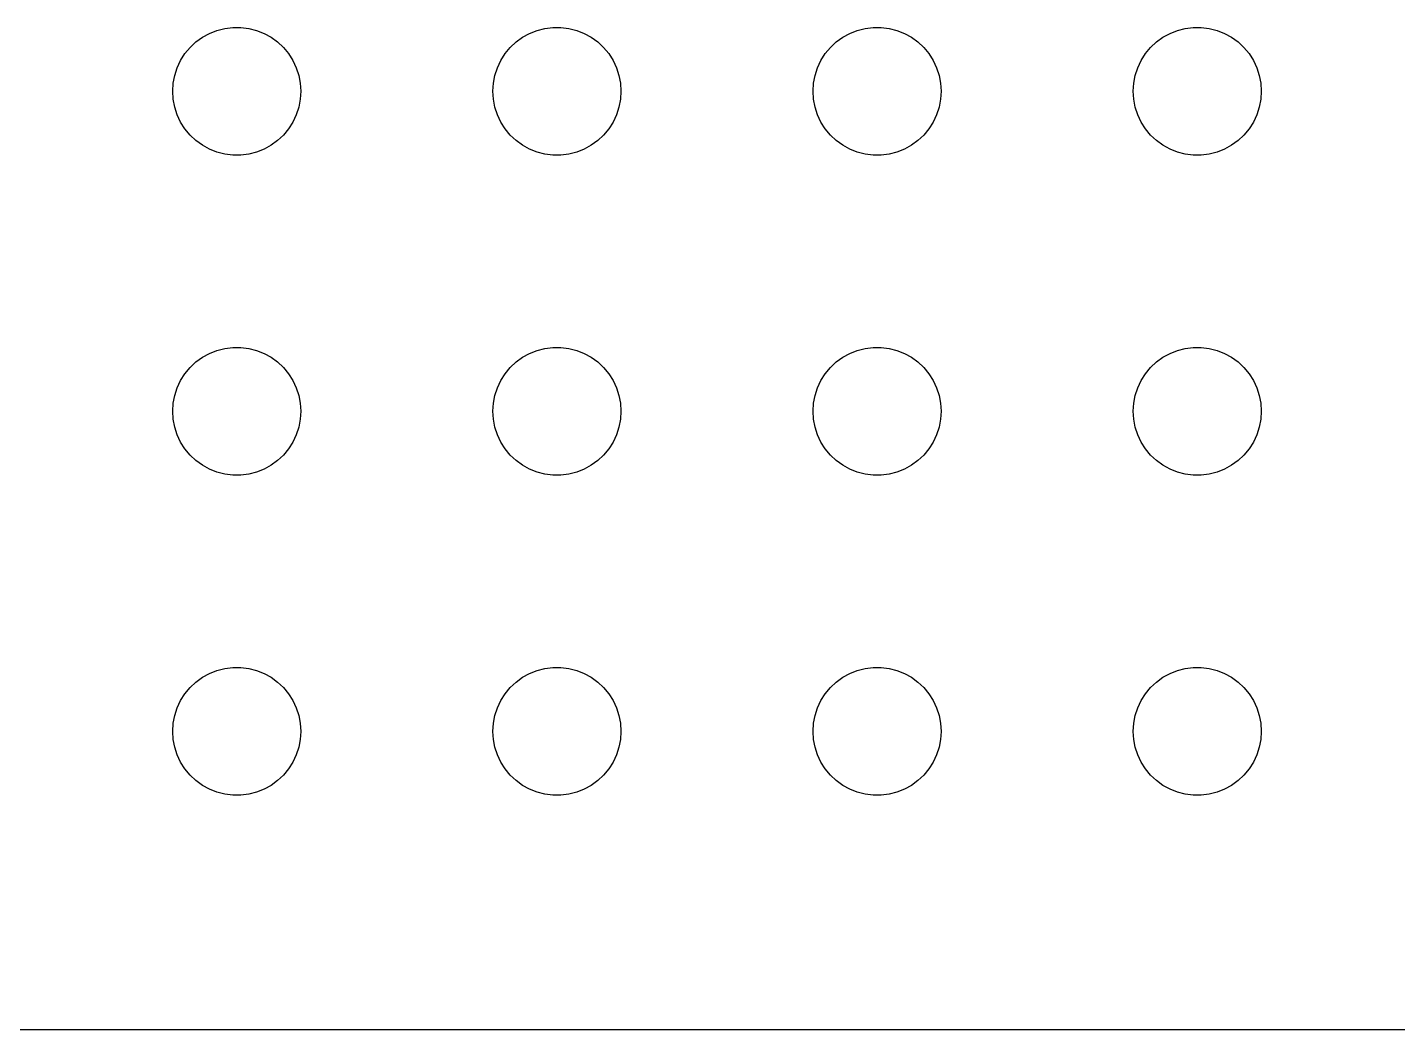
# Model space of a CAD drawing. Header units: metres. Extents: x -134 to 134, y 176 to 508.
# Drawn here: x -102.4 to -70.31, y 176.01 to 199.5 of the extents above; entities that cross this region are included whole.
import ezdxf

# ---------------------------------------------------------------- set-up
doc = ezdxf.new("R2010")
doc.units = ezdxf.units.M

msp = doc.modelspace()

# ---------------------------------------------------------------- linework, layer by layer
for p, q in [((-98.3037, 199.266), (-98.1387, 199.357)), ((-98.1387, 199.357), (-97.9635, 199.427)), ((-97.9635, 199.427), (-97.7811, 199.473)), ((-97.7811, 199.473), (-97.5942, 199.497)), ((-97.5942, 199.497), (-97.4058, 199.497)), ((-97.4058, 199.497), (-97.2189, 199.473)), ((-97.2189, 199.473), (-97.0365, 199.427)), ((-97.0365, 199.427), (-96.8613, 199.357)), ((-96.8613, 199.357), (-96.6963, 199.266)), ((-90.8037, 199.266), (-90.6387, 199.357)), ((-90.6387, 199.357), (-90.4635, 199.427)), ((-90.4635, 199.427), (-90.2811, 199.473)), ((-90.2811, 199.473), (-90.0942, 199.497)), ((-90.0942, 199.497), (-89.9058, 199.497)), ((-89.9058, 199.497), (-89.7189, 199.473)), ((-89.7189, 199.473), (-89.5365, 199.427)), ((-89.5365, 199.427), (-89.3613, 199.357)), ((-89.3613, 199.357), (-89.1963, 199.266)), ((-83.3037, 199.266), (-83.1387, 199.357)), ((-83.1387, 199.357), (-82.9635, 199.427)), ((-82.9635, 199.427), (-82.7811, 199.473)), ((-82.7811, 199.473), (-82.5942, 199.497)), ((-82.5942, 199.497), (-82.4058, 199.497)), ((-82.4058, 199.497), (-82.2189, 199.473)), ((-82.2189, 199.473), (-82.0365, 199.427)), ((-82.0365, 199.427), (-81.8613, 199.357)), ((-81.8613, 199.357), (-81.6963, 199.266)), ((-75.8037, 199.266), (-75.6387, 199.357)), ((-75.6387, 199.357), (-75.4635, 199.427)), ((-75.4635, 199.427), (-75.2811, 199.473)), ((-75.2811, 199.473), (-75.0942, 199.497)), ((-75.0942, 199.497), (-74.9058, 199.497)), ((-74.9058, 199.497), (-74.7189, 199.473)), ((-74.7189, 199.473), (-74.5365, 199.427)), ((-74.5365, 199.427), (-74.3613, 199.357)), ((-74.3613, 199.357), (-74.1963, 199.266)), ((-98.7135, 198.882), (-98.5934, 199.027)), ((-98.5934, 199.027), (-98.4561, 199.156)), ((-98.4561, 199.156), (-98.3037, 199.266)), ((-96.6963, 199.266), (-96.5439, 199.156)), ((-96.5439, 199.156), (-96.4065, 199.027)), ((-96.4065, 199.027), (-96.2865, 198.882)), ((-91.2135, 198.882), (-91.0934, 199.027)), ((-91.0934, 199.027), (-90.9561, 199.156)), ((-90.9561, 199.156), (-90.8037, 199.266)), ((-89.1963, 199.266), (-89.0439, 199.156)), ((-89.0439, 199.156), (-88.9065, 199.027)), ((-88.9065, 199.027), (-88.7865, 198.882)), ((-83.7135, 198.882), (-83.5934, 199.027)), ((-83.5934, 199.027), (-83.4561, 199.156)), ((-83.4561, 199.156), (-83.3037, 199.266)), ((-81.6963, 199.266), (-81.5439, 199.156)), ((-81.5439, 199.156), (-81.4065, 199.027)), ((-81.4065, 199.027), (-81.2865, 198.882)), ((-76.2135, 198.882), (-76.0934, 199.027)), ((-76.0934, 199.027), (-75.9561, 199.156)), ((-75.9561, 199.156), (-75.8037, 199.266)), ((-74.1963, 199.266), (-74.0439, 199.156)), ((-74.0439, 199.156), (-73.9065, 199.027)), ((-73.9065, 199.027), (-73.7865, 198.882)), ((-98.8947, 198.552), (-98.8145, 198.723)), ((-98.8145, 198.723), (-98.7135, 198.882)), ((-96.2865, 198.882), (-96.1855, 198.723)), ((-96.1855, 198.723), (-96.1053, 198.552)), ((-91.3947, 198.552), (-91.3145, 198.723)), ((-91.3145, 198.723), (-91.2135, 198.882)), ((-88.7865, 198.882), (-88.6855, 198.723)), ((-88.6855, 198.723), (-88.6053, 198.552)), ((-83.8947, 198.552), (-83.8145, 198.723)), ((-83.8145, 198.723), (-83.7135, 198.882)), ((-81.2865, 198.882), (-81.1855, 198.723)), ((-81.1855, 198.723), (-81.1053, 198.552)), ((-76.3947, 198.552), (-76.3145, 198.723)), ((-76.3145, 198.723), (-76.2135, 198.882)), ((-73.7865, 198.882), (-73.6855, 198.723)), ((-73.6855, 198.723), (-73.6053, 198.552)), ((-98.9882, 198.188), (-98.9529, 198.373)), ((-98.9529, 198.373), (-98.8947, 198.552)), ((-96.1053, 198.552), (-96.0471, 198.373)), ((-96.0471, 198.373), (-96.0118, 198.188)), ((-91.4882, 198.188), (-91.4529, 198.373)), ((-91.4529, 198.373), (-91.3947, 198.552)), ((-88.6053, 198.552), (-88.5471, 198.373)), ((-88.5471, 198.373), (-88.5118, 198.188)), ((-83.9882, 198.188), (-83.9529, 198.373)), ((-83.9529, 198.373), (-83.8947, 198.552)), ((-81.1053, 198.552), (-81.0471, 198.373)), ((-81.0471, 198.373), (-81.0118, 198.188)), ((-76.4882, 198.188), (-76.4529, 198.373)), ((-76.4529, 198.373), (-76.3947, 198.552)), ((-73.6053, 198.552), (-73.5471, 198.373)), ((-73.5471, 198.373), (-73.5118, 198.188)), ((-99, 198), (-98.9882, 198.188)), ((-96.0118, 198.188), (-96, 198)), ((-91.5, 198), (-91.4882, 198.188)), ((-88.5118, 198.188), (-88.5, 198)), ((-84, 198), (-83.9882, 198.188)), ((-81.0118, 198.188), (-81, 198)), ((-76.5, 198), (-76.4882, 198.188)), ((-73.5118, 198.188), (-73.5, 198)), ((-98.9882, 197.812), (-99, 198)), ((-98.9529, 197.627), (-98.9882, 197.812)), ((-96.0118, 197.812), (-96.0471, 197.627)), ((-96, 198), (-96.0118, 197.812)), ((-91.4882, 197.812), (-91.5, 198)), ((-91.4529, 197.627), (-91.4882, 197.812)), ((-88.5118, 197.812), (-88.5471, 197.627)), ((-88.5, 198), (-88.5118, 197.812)), ((-83.9882, 197.812), (-84, 198)), ((-83.9529, 197.627), (-83.9882, 197.812)), ((-81.0118, 197.812), (-81.0471, 197.627)), ((-81, 198), (-81.0118, 197.812)), ((-76.4882, 197.812), (-76.5, 198)), ((-76.4529, 197.627), (-76.4882, 197.812)), ((-73.5118, 197.812), (-73.5471, 197.627)), ((-73.5, 198), (-73.5118, 197.812)), ((-98.8947, 197.448), (-98.9529, 197.627)), ((-98.8145, 197.277), (-98.8947, 197.448)), ((-96.1053, 197.448), (-96.1855, 197.277)), ((-96.0471, 197.627), (-96.1053, 197.448)), ((-91.3947, 197.448), (-91.4529, 197.627)), ((-91.3145, 197.277), (-91.3947, 197.448)), ((-88.6053, 197.448), (-88.6855, 197.277)), ((-88.5471, 197.627), (-88.6053, 197.448)), ((-83.8947, 197.448), (-83.9529, 197.627)), ((-83.8145, 197.277), (-83.8947, 197.448)), ((-81.1053, 197.448), (-81.1855, 197.277)), ((-81.0471, 197.627), (-81.1053, 197.448)), ((-76.3947, 197.448), (-76.4529, 197.627)), ((-76.3145, 197.277), (-76.3947, 197.448)), ((-73.6053, 197.448), (-73.6855, 197.277)), ((-73.5471, 197.627), (-73.6053, 197.448)), ((-98.7135, 197.118), (-98.8145, 197.277)), ((-98.5934, 196.973), (-98.7135, 197.118)), ((-96.2865, 197.118), (-96.4065, 196.973)), ((-96.1855, 197.277), (-96.2865, 197.118)), ((-91.2135, 197.118), (-91.3145, 197.277)), ((-91.0934, 196.973), (-91.2135, 197.118)), ((-88.7865, 197.118), (-88.9065, 196.973)), ((-88.6855, 197.277), (-88.7865, 197.118)), ((-83.7135, 197.118), (-83.8145, 197.277)), ((-83.5934, 196.973), (-83.7135, 197.118)), ((-81.2865, 197.118), (-81.4065, 196.973)), ((-81.1855, 197.277), (-81.2865, 197.118)), ((-76.2135, 197.118), (-76.3145, 197.277)), ((-76.0934, 196.973), (-76.2135, 197.118)), ((-73.7865, 197.118), (-73.9065, 196.973)), ((-73.6855, 197.277), (-73.7865, 197.118)), ((-98.4561, 196.844), (-98.5934, 196.973)), ((-98.3037, 196.734), (-98.4561, 196.844)), ((-96.5439, 196.844), (-96.6963, 196.734)), ((-96.4065, 196.973), (-96.5439, 196.844)), ((-90.9561, 196.844), (-91.0934, 196.973)), ((-90.8037, 196.734), (-90.9561, 196.844)), ((-89.0439, 196.844), (-89.1963, 196.734)), ((-88.9065, 196.973), (-89.0439, 196.844)), ((-83.4561, 196.844), (-83.5934, 196.973)), ((-83.3037, 196.734), (-83.4561, 196.844)), ((-81.5439, 196.844), (-81.6963, 196.734)), ((-81.4065, 196.973), (-81.5439, 196.844)), ((-75.9561, 196.844), (-76.0934, 196.973)), ((-75.8037, 196.734), (-75.9561, 196.844)), ((-74.0439, 196.844), (-74.1963, 196.734)), ((-73.9065, 196.973), (-74.0439, 196.844)), ((-98.1387, 196.643), (-98.3037, 196.734)), ((-97.9635, 196.573), (-98.1387, 196.643)), ((-97.7811, 196.527), (-97.9635, 196.573)), ((-97.5942, 196.503), (-97.7811, 196.527)), ((-97.4058, 196.503), (-97.5942, 196.503)), ((-97.2189, 196.527), (-97.4058, 196.503)), ((-97.0365, 196.573), (-97.2189, 196.527)), ((-96.8613, 196.643), (-97.0365, 196.573)), ((-96.6963, 196.734), (-96.8613, 196.643)), ((-90.6387, 196.643), (-90.8037, 196.734)), ((-90.4635, 196.573), (-90.6387, 196.643)), ((-90.2811, 196.527), (-90.4635, 196.573)), ((-90.0942, 196.503), (-90.2811, 196.527)), ((-89.9058, 196.503), (-90.0942, 196.503)), ((-89.7189, 196.527), (-89.9058, 196.503)), ((-89.5365, 196.573), (-89.7189, 196.527)), ((-89.3613, 196.643), (-89.5365, 196.573)), ((-89.1963, 196.734), (-89.3613, 196.643)), ((-83.1387, 196.643), (-83.3037, 196.734)), ((-82.9635, 196.573), (-83.1387, 196.643)), ((-82.7811, 196.527), (-82.9635, 196.573)), ((-82.5942, 196.503), (-82.7811, 196.527)), ((-82.4058, 196.503), (-82.5942, 196.503)), ((-82.2189, 196.527), (-82.4058, 196.503)), ((-82.0365, 196.573), (-82.2189, 196.527)), ((-81.8613, 196.643), (-82.0365, 196.573)), ((-81.6963, 196.734), (-81.8613, 196.643)), ((-75.6387, 196.643), (-75.8037, 196.734)), ((-75.4635, 196.573), (-75.6387, 196.643)), ((-75.2811, 196.527), (-75.4635, 196.573)), ((-75.0942, 196.503), (-75.2811, 196.527)), ((-74.9058, 196.503), (-75.0942, 196.503)), ((-74.7189, 196.527), (-74.9058, 196.503)), ((-74.5365, 196.573), (-74.7189, 196.527)), ((-74.3613, 196.643), (-74.5365, 196.573)), ((-74.1963, 196.734), (-74.3613, 196.643)), ((-97.9635, 191.927), (-97.7811, 191.973)), ((-97.7811, 191.973), (-97.5942, 191.997)), ((-97.5942, 191.997), (-97.4058, 191.997)), ((-97.4058, 191.997), (-97.2189, 191.973)), ((-97.2189, 191.973), (-97.0365, 191.927)), ((-90.4635, 191.927), (-90.2811, 191.973)), ((-90.2811, 191.973), (-90.0942, 191.997)), ((-90.0942, 191.997), (-89.9058, 191.997)), ((-89.9058, 191.997), (-89.7189, 191.973)), ((-89.7189, 191.973), (-89.5365, 191.927)), ((-82.9635, 191.927), (-82.7811, 191.973)), ((-82.7811, 191.973), (-82.5942, 191.997)), ((-82.5942, 191.997), (-82.4058, 191.997)), ((-82.4058, 191.997), (-82.2189, 191.973)), ((-82.2189, 191.973), (-82.0365, 191.927)), ((-75.4635, 191.927), (-75.2811, 191.973)), ((-75.2811, 191.973), (-75.0942, 191.997)), ((-75.0942, 191.997), (-74.9058, 191.997)), ((-74.9058, 191.997), (-74.7189, 191.973)), ((-74.7189, 191.973), (-74.5365, 191.927)), ((-98.5934, 191.527), (-98.4561, 191.656)), ((-98.4561, 191.656), (-98.3037, 191.766)), ((-98.3037, 191.766), (-98.1387, 191.857)), ((-98.1387, 191.857), (-97.9635, 191.927)), ((-97.0365, 191.927), (-96.8613, 191.857)), ((-96.8613, 191.857), (-96.6963, 191.766)), ((-96.6963, 191.766), (-96.5439, 191.656)), ((-96.5439, 191.656), (-96.4065, 191.527)), ((-91.0934, 191.527), (-90.9561, 191.656)), ((-90.9561, 191.656), (-90.8037, 191.766)), ((-90.8037, 191.766), (-90.6387, 191.857)), ((-90.6387, 191.857), (-90.4635, 191.927)), ((-89.5365, 191.927), (-89.3613, 191.857)), ((-89.3613, 191.857), (-89.1963, 191.766)), ((-89.1963, 191.766), (-89.0439, 191.656)), ((-89.0439, 191.656), (-88.9065, 191.527)), ((-83.5934, 191.527), (-83.4561, 191.656)), ((-83.4561, 191.656), (-83.3037, 191.766)), ((-83.3037, 191.766), (-83.1387, 191.857)), ((-83.1387, 191.857), (-82.9635, 191.927)), ((-82.0365, 191.927), (-81.8613, 191.857)), ((-81.8613, 191.857), (-81.6963, 191.766)), ((-81.6963, 191.766), (-81.5439, 191.656)), ((-81.5439, 191.656), (-81.4065, 191.527)), ((-76.0934, 191.527), (-75.9561, 191.656)), ((-75.9561, 191.656), (-75.8037, 191.766)), ((-75.8037, 191.766), (-75.6387, 191.857)), ((-75.6387, 191.857), (-75.4635, 191.927)), ((-74.5365, 191.927), (-74.3613, 191.857)), ((-74.3613, 191.857), (-74.1963, 191.766)), ((-74.1963, 191.766), (-74.0439, 191.656)), ((-74.0439, 191.656), (-73.9065, 191.527)), ((-98.8145, 191.223), (-98.7135, 191.382)), ((-98.7135, 191.382), (-98.5934, 191.527)), ((-96.4065, 191.527), (-96.2865, 191.382)), ((-96.2865, 191.382), (-96.1855, 191.223)), ((-91.3145, 191.223), (-91.2135, 191.382)), ((-91.2135, 191.382), (-91.0934, 191.527)), ((-88.9065, 191.527), (-88.7865, 191.382)), ((-88.7865, 191.382), (-88.6855, 191.223)), ((-83.8145, 191.223), (-83.7135, 191.382)), ((-83.7135, 191.382), (-83.5934, 191.527)), ((-81.4065, 191.527), (-81.2865, 191.382)), ((-81.2865, 191.382), (-81.1855, 191.223)), ((-76.3145, 191.223), (-76.2135, 191.382)), ((-76.2135, 191.382), (-76.0934, 191.527)), ((-73.9065, 191.527), (-73.7865, 191.382)), ((-73.7865, 191.382), (-73.6855, 191.223)), ((-98.9529, 190.873), (-98.8947, 191.052)), ((-98.8947, 191.052), (-98.8145, 191.223)), ((-96.1855, 191.223), (-96.1053, 191.052)), ((-96.1053, 191.052), (-96.0471, 190.873)), ((-91.4529, 190.873), (-91.3947, 191.052)), ((-91.3947, 191.052), (-91.3145, 191.223)), ((-88.6855, 191.223), (-88.6053, 191.052)), ((-88.6053, 191.052), (-88.5471, 190.873)), ((-83.9529, 190.873), (-83.8947, 191.052)), ((-83.8947, 191.052), (-83.8145, 191.223)), ((-81.1855, 191.223), (-81.1053, 191.052)), ((-81.1053, 191.052), (-81.0471, 190.873)), ((-76.4529, 190.873), (-76.3947, 191.052)), ((-76.3947, 191.052), (-76.3145, 191.223)), ((-73.6855, 191.223), (-73.6053, 191.052)), ((-73.6053, 191.052), (-73.5471, 190.873)), ((-99, 190.5), (-98.9882, 190.688)), ((-98.9882, 190.688), (-98.9529, 190.873)), ((-96.0471, 190.873), (-96.0118, 190.688)), ((-96.0118, 190.688), (-96, 190.5)), ((-91.5, 190.5), (-91.4882, 190.688)), ((-91.4882, 190.688), (-91.4529, 190.873)), ((-88.5471, 190.873), (-88.5118, 190.688)), ((-88.5118, 190.688), (-88.5, 190.5)), ((-84, 190.5), (-83.9882, 190.688)), ((-83.9882, 190.688), (-83.9529, 190.873)), ((-81.0471, 190.873), (-81.0118, 190.688)), ((-81.0118, 190.688), (-81, 190.5)), ((-76.5, 190.5), (-76.4882, 190.688)), ((-76.4882, 190.688), (-76.4529, 190.873)), ((-73.5471, 190.873), (-73.5118, 190.688)), ((-73.5118, 190.688), (-73.5, 190.5)), ((-98.9882, 190.312), (-99, 190.5)), ((-96, 190.5), (-96.0118, 190.312)), ((-91.4882, 190.312), (-91.5, 190.5)), ((-88.5, 190.5), (-88.5118, 190.312)), ((-83.9882, 190.312), (-84, 190.5)), ((-81, 190.5), (-81.0118, 190.312)), ((-76.4882, 190.312), (-76.5, 190.5)), ((-73.5, 190.5), (-73.5118, 190.312)), ((-98.9529, 190.127), (-98.9882, 190.312)), ((-98.8947, 189.948), (-98.9529, 190.127)), ((-96.0471, 190.127), (-96.1053, 189.948)), ((-96.0118, 190.312), (-96.0471, 190.127)), ((-91.4529, 190.127), (-91.4882, 190.312)), ((-91.3947, 189.948), (-91.4529, 190.127)), ((-88.5471, 190.127), (-88.6053, 189.948)), ((-88.5118, 190.312), (-88.5471, 190.127)), ((-83.9529, 190.127), (-83.9882, 190.312)), ((-83.8947, 189.948), (-83.9529, 190.127)), ((-81.0471, 190.127), (-81.1053, 189.948)), ((-81.0118, 190.312), (-81.0471, 190.127)), ((-76.4529, 190.127), (-76.4882, 190.312)), ((-76.3947, 189.948), (-76.4529, 190.127)), ((-73.5471, 190.127), (-73.6053, 189.948)), ((-73.5118, 190.312), (-73.5471, 190.127)), ((-98.8145, 189.777), (-98.8947, 189.948)), ((-98.7135, 189.618), (-98.8145, 189.777)), ((-96.1855, 189.777), (-96.2865, 189.618)), ((-96.1053, 189.948), (-96.1855, 189.777)), ((-91.3145, 189.777), (-91.3947, 189.948)), ((-91.2135, 189.618), (-91.3145, 189.777)), ((-88.6855, 189.777), (-88.7865, 189.618)), ((-88.6053, 189.948), (-88.6855, 189.777)), ((-83.8145, 189.777), (-83.8947, 189.948)), ((-83.7135, 189.618), (-83.8145, 189.777)), ((-81.1855, 189.777), (-81.2865, 189.618)), ((-81.1053, 189.948), (-81.1855, 189.777)), ((-76.3145, 189.777), (-76.3947, 189.948)), ((-76.2135, 189.618), (-76.3145, 189.777)), ((-73.6855, 189.777), (-73.7865, 189.618)), ((-73.6053, 189.948), (-73.6855, 189.777)), ((-98.5934, 189.473), (-98.7135, 189.618)), ((-98.4561, 189.344), (-98.5934, 189.473)), ((-96.4065, 189.473), (-96.5439, 189.344)), ((-96.2865, 189.618), (-96.4065, 189.473)), ((-91.0934, 189.473), (-91.2135, 189.618)), ((-90.9561, 189.344), (-91.0934, 189.473)), ((-88.9065, 189.473), (-89.0439, 189.344)), ((-88.7865, 189.618), (-88.9065, 189.473)), ((-83.5934, 189.473), (-83.7135, 189.618)), ((-83.4561, 189.344), (-83.5934, 189.473)), ((-81.4065, 189.473), (-81.5439, 189.344)), ((-81.2865, 189.618), (-81.4065, 189.473)), ((-76.0934, 189.473), (-76.2135, 189.618)), ((-75.9561, 189.344), (-76.0934, 189.473)), ((-73.9065, 189.473), (-74.0439, 189.344)), ((-73.7865, 189.618), (-73.9065, 189.473)), ((-98.3037, 189.234), (-98.4561, 189.344)), ((-98.1387, 189.143), (-98.3037, 189.234)), ((-97.9635, 189.073), (-98.1387, 189.143)), ((-97.7811, 189.027), (-97.9635, 189.073)), ((-97.0365, 189.073), (-97.2189, 189.027)), ((-96.8613, 189.143), (-97.0365, 189.073)), ((-96.6963, 189.234), (-96.8613, 189.143)), ((-96.5439, 189.344), (-96.6963, 189.234)), ((-90.8037, 189.234), (-90.9561, 189.344)), ((-90.6387, 189.143), (-90.8037, 189.234)), ((-90.4635, 189.073), (-90.6387, 189.143)), ((-90.2811, 189.027), (-90.4635, 189.073)), ((-89.5365, 189.073), (-89.7189, 189.027)), ((-89.3613, 189.143), (-89.5365, 189.073)), ((-89.1963, 189.234), (-89.3613, 189.143)), ((-89.0439, 189.344), (-89.1963, 189.234)), ((-83.3037, 189.234), (-83.4561, 189.344)), ((-83.1387, 189.143), (-83.3037, 189.234)), ((-82.9635, 189.073), (-83.1387, 189.143)), ((-82.7811, 189.027), (-82.9635, 189.073)), ((-82.0365, 189.073), (-82.2189, 189.027)), ((-81.8613, 189.143), (-82.0365, 189.073)), ((-81.6963, 189.234), (-81.8613, 189.143)), ((-81.5439, 189.344), (-81.6963, 189.234)), ((-75.8037, 189.234), (-75.9561, 189.344)), ((-75.6387, 189.143), (-75.8037, 189.234)), ((-75.4635, 189.073), (-75.6387, 189.143)), ((-75.2811, 189.027), (-75.4635, 189.073)), ((-74.5365, 189.073), (-74.7189, 189.027)), ((-74.3613, 189.143), (-74.5365, 189.073)), ((-74.1963, 189.234), (-74.3613, 189.143)), ((-74.0439, 189.344), (-74.1963, 189.234)), ((-97.5942, 189.003), (-97.7811, 189.027)), ((-97.4058, 189.003), (-97.5942, 189.003)), ((-97.2189, 189.027), (-97.4058, 189.003)), ((-90.0942, 189.003), (-90.2811, 189.027)), ((-89.9058, 189.003), (-90.0942, 189.003)), ((-89.7189, 189.027), (-89.9058, 189.003)), ((-82.5942, 189.003), (-82.7811, 189.027)), ((-82.4058, 189.003), (-82.5942, 189.003)), ((-82.2189, 189.027), (-82.4058, 189.003)), ((-75.0942, 189.003), (-75.2811, 189.027)), ((-74.9058, 189.003), (-75.0942, 189.003)), ((-74.7189, 189.027), (-74.9058, 189.003)), ((-98.4561, 184.156), (-98.3037, 184.266)), ((-98.3037, 184.266), (-98.1387, 184.357)), ((-98.1387, 184.357), (-97.9635, 184.427)), ((-97.9635, 184.427), (-97.7811, 184.473)), ((-97.7811, 184.473), (-97.5942, 184.497)), ((-97.5942, 184.497), (-97.4058, 184.497)), ((-97.4058, 184.497), (-97.2189, 184.473)), ((-97.2189, 184.473), (-97.0365, 184.427)), ((-97.0365, 184.427), (-96.8613, 184.357)), ((-96.8613, 184.357), (-96.6963, 184.266)), ((-96.6963, 184.266), (-96.5439, 184.156)), ((-90.9561, 184.156), (-90.8037, 184.266)), ((-90.8037, 184.266), (-90.6387, 184.357)), ((-90.6387, 184.357), (-90.4635, 184.427)), ((-90.4635, 184.427), (-90.2811, 184.473)), ((-90.2811, 184.473), (-90.0942, 184.497)), ((-90.0942, 184.497), (-89.9058, 184.497)), ((-89.9058, 184.497), (-89.7189, 184.473)), ((-89.7189, 184.473), (-89.5365, 184.427)), ((-89.5365, 184.427), (-89.3613, 184.357)), ((-89.3613, 184.357), (-89.1963, 184.266)), ((-89.1963, 184.266), (-89.0439, 184.156)), ((-83.4561, 184.156), (-83.3037, 184.266)), ((-83.3037, 184.266), (-83.1387, 184.357)), ((-83.1387, 184.357), (-82.9635, 184.427)), ((-82.9635, 184.427), (-82.7811, 184.473)), ((-82.7811, 184.473), (-82.5942, 184.497)), ((-82.5942, 184.497), (-82.4058, 184.497)), ((-82.4058, 184.497), (-82.2189, 184.473)), ((-82.2189, 184.473), (-82.0365, 184.427)), ((-82.0365, 184.427), (-81.8613, 184.357)), ((-81.8613, 184.357), (-81.6963, 184.266)), ((-81.6963, 184.266), (-81.5439, 184.156)), ((-75.9561, 184.156), (-75.8037, 184.266)), ((-75.8037, 184.266), (-75.6387, 184.357)), ((-75.6387, 184.357), (-75.4635, 184.427)), ((-75.4635, 184.427), (-75.2811, 184.473)), ((-75.2811, 184.473), (-75.0942, 184.497)), ((-75.0942, 184.497), (-74.9058, 184.497)), ((-74.9058, 184.497), (-74.7189, 184.473)), ((-74.7189, 184.473), (-74.5365, 184.427)), ((-74.5365, 184.427), (-74.3613, 184.357)), ((-74.3613, 184.357), (-74.1963, 184.266)), ((-74.1963, 184.266), (-74.0439, 184.156)), ((-98.7135, 183.882), (-98.5934, 184.027)), ((-98.5934, 184.027), (-98.4561, 184.156)), ((-96.5439, 184.156), (-96.4065, 184.027)), ((-96.4065, 184.027), (-96.2865, 183.882)), ((-91.2135, 183.882), (-91.0934, 184.027)), ((-91.0934, 184.027), (-90.9561, 184.156)), ((-89.0439, 184.156), (-88.9065, 184.027)), ((-88.9065, 184.027), (-88.7865, 183.882)), ((-83.7135, 183.882), (-83.5934, 184.027)), ((-83.5934, 184.027), (-83.4561, 184.156)), ((-81.5439, 184.156), (-81.4065, 184.027)), ((-81.4065, 184.027), (-81.2865, 183.882)), ((-76.2135, 183.882), (-76.0934, 184.027)), ((-76.0934, 184.027), (-75.9561, 184.156)), ((-74.0439, 184.156), (-73.9065, 184.027)), ((-73.9065, 184.027), (-73.7865, 183.882)), ((-98.8947, 183.552), (-98.8145, 183.723)), ((-98.8145, 183.723), (-98.7135, 183.882)), ((-96.2865, 183.882), (-96.1855, 183.723)), ((-96.1855, 183.723), (-96.1053, 183.552)), ((-91.3947, 183.552), (-91.3145, 183.723)), ((-91.3145, 183.723), (-91.2135, 183.882)), ((-88.7865, 183.882), (-88.6855, 183.723)), ((-88.6855, 183.723), (-88.6053, 183.552)), ((-83.8947, 183.552), (-83.8145, 183.723)), ((-83.8145, 183.723), (-83.7135, 183.882)), ((-81.2865, 183.882), (-81.1855, 183.723)), ((-81.1855, 183.723), (-81.1053, 183.552)), ((-76.3947, 183.552), (-76.3145, 183.723)), ((-76.3145, 183.723), (-76.2135, 183.882)), ((-73.7865, 183.882), (-73.6855, 183.723)), ((-73.6855, 183.723), (-73.6053, 183.552)), ((-98.9882, 183.188), (-98.9529, 183.373)), ((-98.9529, 183.373), (-98.8947, 183.552)), ((-96.1053, 183.552), (-96.0471, 183.373)), ((-96.0471, 183.373), (-96.0118, 183.188)), ((-91.4882, 183.188), (-91.4529, 183.373)), ((-91.4529, 183.373), (-91.3947, 183.552)), ((-88.6053, 183.552), (-88.5471, 183.373)), ((-88.5471, 183.373), (-88.5118, 183.188)), ((-83.9882, 183.188), (-83.9529, 183.373)), ((-83.9529, 183.373), (-83.8947, 183.552)), ((-81.1053, 183.552), (-81.0471, 183.373)), ((-81.0471, 183.373), (-81.0118, 183.188)), ((-76.4882, 183.188), (-76.4529, 183.373)), ((-76.4529, 183.373), (-76.3947, 183.552)), ((-73.6053, 183.552), (-73.5471, 183.373)), ((-73.5471, 183.373), (-73.5118, 183.188)), ((-99, 183), (-98.9882, 183.188)), ((-98.9882, 182.812), (-99, 183)), ((-96.0118, 183.188), (-96, 183)), ((-96, 183), (-96.0118, 182.812)), ((-91.5, 183), (-91.4882, 183.188)), ((-91.4882, 182.812), (-91.5, 183)), ((-88.5118, 183.188), (-88.5, 183)), ((-88.5, 183), (-88.5118, 182.812)), ((-84, 183), (-83.9882, 183.188)), ((-83.9882, 182.812), (-84, 183)), ((-81.0118, 183.188), (-81, 183)), ((-81, 183), (-81.0118, 182.812)), ((-76.5, 183), (-76.4882, 183.188)), ((-76.4882, 182.812), (-76.5, 183)), ((-73.5118, 183.188), (-73.5, 183)), ((-73.5, 183), (-73.5118, 182.812)), ((-98.9529, 182.627), (-98.9882, 182.812)), ((-96.0118, 182.812), (-96.0471, 182.627)), ((-91.4529, 182.627), (-91.4882, 182.812)), ((-88.5118, 182.812), (-88.5471, 182.627)), ((-83.9529, 182.627), (-83.9882, 182.812)), ((-81.0118, 182.812), (-81.0471, 182.627)), ((-76.4529, 182.627), (-76.4882, 182.812)), ((-73.5118, 182.812), (-73.5471, 182.627)), ((-98.8947, 182.448), (-98.9529, 182.627)), ((-98.8145, 182.277), (-98.8947, 182.448)), ((-96.1053, 182.448), (-96.1855, 182.277)), ((-96.0471, 182.627), (-96.1053, 182.448)), ((-91.3947, 182.448), (-91.4529, 182.627)), ((-91.3145, 182.277), (-91.3947, 182.448)), ((-88.6053, 182.448), (-88.6855, 182.277)), ((-88.5471, 182.627), (-88.6053, 182.448)), ((-83.8947, 182.448), (-83.9529, 182.627)), ((-83.8145, 182.277), (-83.8947, 182.448)), ((-81.1053, 182.448), (-81.1855, 182.277)), ((-81.0471, 182.627), (-81.1053, 182.448)), ((-76.3947, 182.448), (-76.4529, 182.627)), ((-76.3145, 182.277), (-76.3947, 182.448)), ((-73.6053, 182.448), (-73.6855, 182.277)), ((-73.5471, 182.627), (-73.6053, 182.448)), ((-98.7135, 182.118), (-98.8145, 182.277)), ((-98.5934, 181.973), (-98.7135, 182.118)), ((-96.2865, 182.118), (-96.4065, 181.973)), ((-96.1855, 182.277), (-96.2865, 182.118)), ((-91.2135, 182.118), (-91.3145, 182.277)), ((-91.0934, 181.973), (-91.2135, 182.118)), ((-88.7865, 182.118), (-88.9065, 181.973)), ((-88.6855, 182.277), (-88.7865, 182.118)), ((-83.7135, 182.118), (-83.8145, 182.277)), ((-83.5934, 181.973), (-83.7135, 182.118)), ((-81.2865, 182.118), (-81.4065, 181.973)), ((-81.1855, 182.277), (-81.2865, 182.118)), ((-76.2135, 182.118), (-76.3145, 182.277)), ((-76.0934, 181.973), (-76.2135, 182.118)), ((-73.7865, 182.118), (-73.9065, 181.973)), ((-73.6855, 182.277), (-73.7865, 182.118)), ((-98.4561, 181.844), (-98.5934, 181.973)), ((-98.3037, 181.734), (-98.4561, 181.844)), ((-98.1387, 181.643), (-98.3037, 181.734)), ((-96.6963, 181.734), (-96.8613, 181.643)), ((-96.5439, 181.844), (-96.6963, 181.734)), ((-96.4065, 181.973), (-96.5439, 181.844)), ((-90.9561, 181.844), (-91.0934, 181.973)), ((-90.8037, 181.734), (-90.9561, 181.844)), ((-90.6387, 181.643), (-90.8037, 181.734)), ((-89.1963, 181.734), (-89.3613, 181.643)), ((-89.0439, 181.844), (-89.1963, 181.734)), ((-88.9065, 181.973), (-89.0439, 181.844)), ((-83.4561, 181.844), (-83.5934, 181.973)), ((-83.3037, 181.734), (-83.4561, 181.844)), ((-83.1387, 181.643), (-83.3037, 181.734)), ((-81.6963, 181.734), (-81.8613, 181.643)), ((-81.5439, 181.844), (-81.6963, 181.734)), ((-81.4065, 181.973), (-81.5439, 181.844)), ((-75.9561, 181.844), (-76.0934, 181.973)), ((-75.8037, 181.734), (-75.9561, 181.844)), ((-75.6387, 181.643), (-75.8037, 181.734)), ((-74.1963, 181.734), (-74.3613, 181.643)), ((-74.0439, 181.844), (-74.1963, 181.734)), ((-73.9065, 181.973), (-74.0439, 181.844)), ((-97.9635, 181.573), (-98.1387, 181.643)), ((-97.7811, 181.527), (-97.9635, 181.573)), ((-97.5942, 181.503), (-97.7811, 181.527)), ((-97.4058, 181.503), (-97.5942, 181.503)), ((-97.2189, 181.527), (-97.4058, 181.503)), ((-97.0365, 181.573), (-97.2189, 181.527)), ((-96.8613, 181.643), (-97.0365, 181.573)), ((-90.4635, 181.573), (-90.6387, 181.643)), ((-90.2811, 181.527), (-90.4635, 181.573)), ((-90.0942, 181.503), (-90.2811, 181.527)), ((-89.9058, 181.503), (-90.0942, 181.503)), ((-89.7189, 181.527), (-89.9058, 181.503)), ((-89.5365, 181.573), (-89.7189, 181.527)), ((-89.3613, 181.643), (-89.5365, 181.573)), ((-82.9635, 181.573), (-83.1387, 181.643)), ((-82.7811, 181.527), (-82.9635, 181.573)), ((-82.5942, 181.503), (-82.7811, 181.527)), ((-82.4058, 181.503), (-82.5942, 181.503)), ((-82.2189, 181.527), (-82.4058, 181.503)), ((-82.0365, 181.573), (-82.2189, 181.527)), ((-81.8613, 181.643), (-82.0365, 181.573)), ((-75.4635, 181.573), (-75.6387, 181.643)), ((-75.2811, 181.527), (-75.4635, 181.573)), ((-75.0942, 181.503), (-75.2811, 181.527)), ((-74.9058, 181.503), (-75.0942, 181.503)), ((-74.7189, 181.527), (-74.9058, 181.503)), ((-74.5365, 181.573), (-74.7189, 181.527)), ((-74.3613, 181.643), (-74.5365, 181.573)), ((-129.814, 176.01), (129.814, 176.01))]:
    msp.add_line(p, q)

doc.saveas('drawing.dxf')
